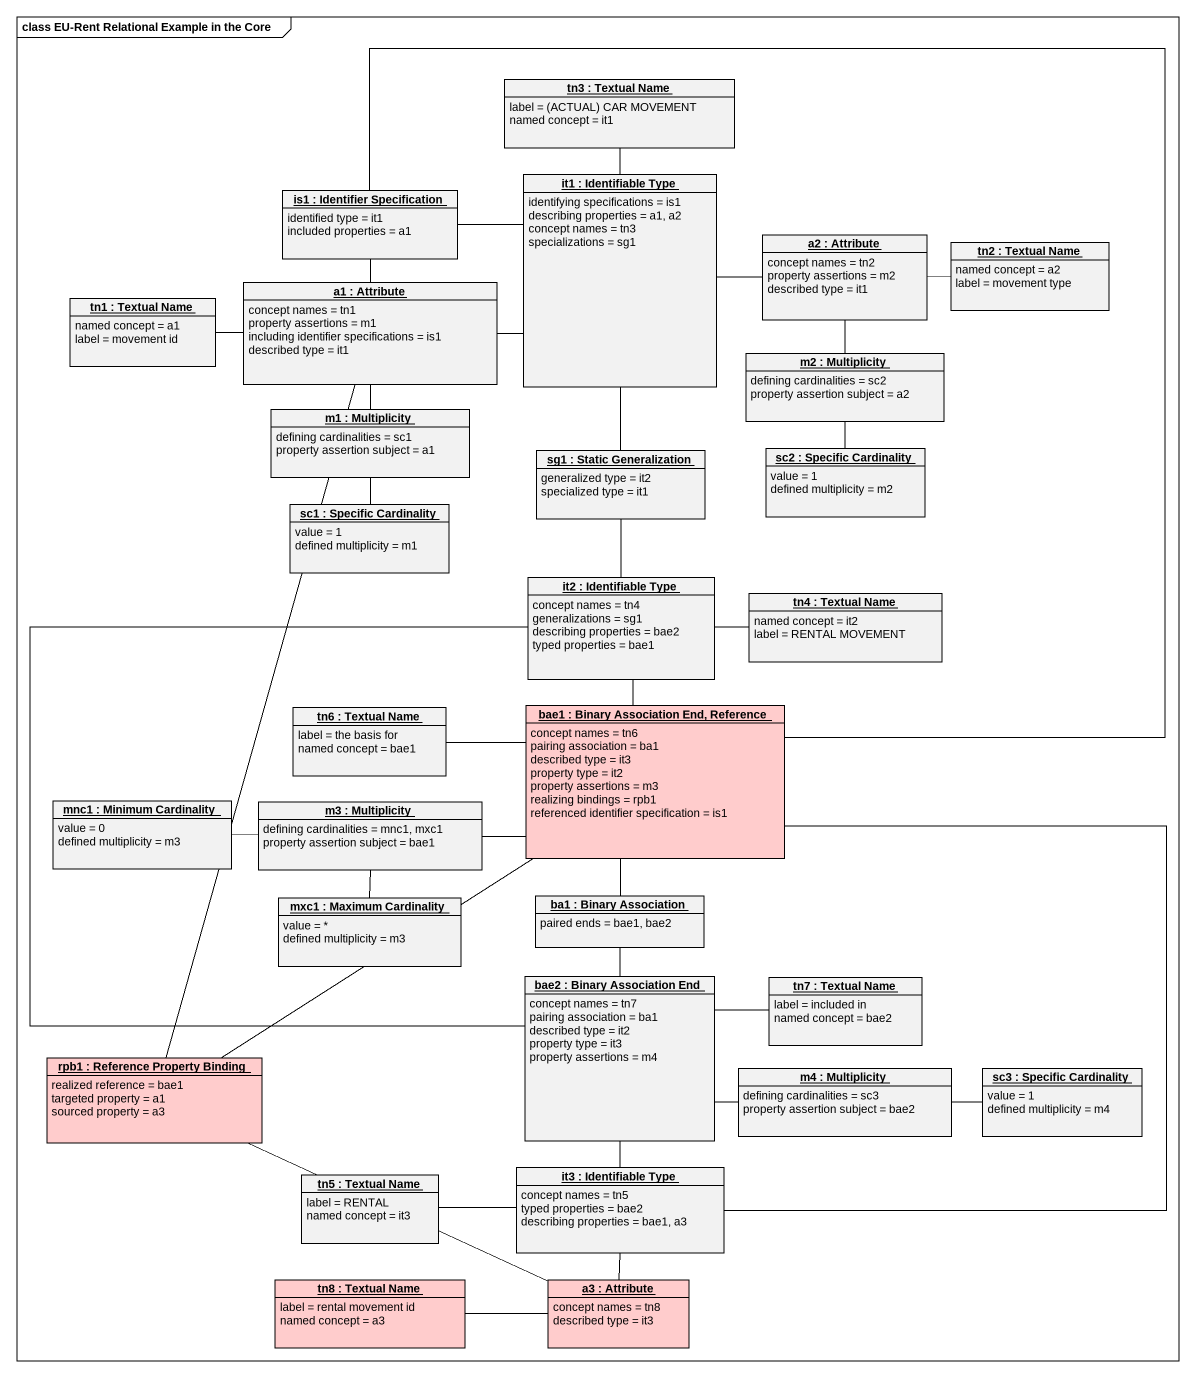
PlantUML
@startuml
mainframe class EU-Rent Relational Example in the Core
hide circle
hide empty members
object "tn3 : Textual Name" as tn3 {
  label = (ACTUAL) CAR MOVEMENT
  named concept = it1
}
object "is1 : Identifier Specification" as is1 {
  identified type = it1
  included properties = a1
}
object "it1 : Identifiable Type" as it1 {
  identifying specifications = is1
  describing properties = a1, a2
  concept names = tn3
  specializations = sg1
}
object "a2 : Attribute" as a2 {
  concept names = tn2
  property assertions = m2
  described type = it1
}
object "a1 : Attribute" as a1 {
  concept names = tn1
  property assertions = m1
  including identifier specifications = is1
  described type = it1
}
object "tn2 : Textual Name" as tn2 {
  named concept = a2
  label = movement type
}
object "tn1 : Textual Name" as tn1 {
  named concept = a1
  label = movement id
}
object "m2 : Multiplicity" as m2 {
  defining cardinalities = sc2
  property assertion subject = a2
}
object "m1 : Multiplicity" as m1 {
  defining cardinalities = sc1
  property assertion subject = a1
}
object "sg1 : Static Generalization" as sg1 {
  generalized type = it2
  specialized type = it1
}
object "sc2 : Specific Cardinality" as sc2 {
  value = 1
  defined multiplicity = m2
}
object "sc1 : Specific Cardinality" as sc1 {
  value = 1
  defined multiplicity = m1
}
object "it2 : Identifiable Type" as it2 {
  concept names = tn4
  generalizations = sg1
  describing properties = bae2
  typed properties = bae1
}
object "tn4 : Textual Name" as tn4 {
  named concept = it2
  label = RENTAL MOVEMENT
}
object "tn6 : Textual Name" as tn6 {
  label = the basis for
  named concept = bae1
}
object "bae1 : Binary Association End, Reference" as bae1 #FFCCCC {
  concept names = tn6
  pairing association = ba1
  described type = it3
  property type = it2
  property assertions = m3
  realizing bindings = rpb1
  referenced identifier specification = is1
}
object "mnc1 : Minimum Cardinality" as mnc1 {
  value = 0
  defined multiplicity = m3
}
object "m3 : Multiplicity" as m3 {
  defining cardinalities = mnc1, mxc1
  property assertion subject = bae1
}
object "mxc1 : Maximum Cardinality" as mxc1 {
  value = *
  defined multiplicity = m3
}
object "ba1 : Binary Association" as ba1 {
  paired ends = bae1, bae2
}
object "bae2 : Binary Association End" as bae2 {
  concept names = tn7
  pairing association = ba1
  described type = it2
  property type = it3
  property assertions = m4
}
object "tn7 : Textual Name" as tn7 {
  label = included in
  named concept = bae2
}
object "rpb1 : Reference Property Binding" as rpb1 #FFCCCC {
  realized reference = bae1
  targeted property = a1
  sourced property = a3
}
object "m4 : Multiplicity" as m4 {
  defining cardinalities = sc3
  property assertion subject = bae2
}
object "sc3 : Specific Cardinality" as sc3 {
  value = 1
  defined multiplicity = m4
}
object "tn5 : Textual Name" as tn5 {
  label = RENTAL
  named concept = it3
}
object "it3 : Identifiable Type" as it3 {
  concept names = tn5
  typed properties = bae2
  describing properties = bae1, a3
}
object "tn8 : Textual Name" as tn8 #FFCCCC {
  label = rental movement id
  named concept = a3
}
object "a3 : Attribute" as a3 #FFCCCC {
  concept names = tn8
  described type = it3
}
tn3 -- it1
is1 -right- it1
is1 -- a1
a2 -left- it1
a2 -- m2
a1 -right- it1
a1 -- m1
tn2 -left- a2
tn1 -right- a1
m2 -- sc2
m1 -- sc1
sg1 -up- it1
sg1 -- it2
it2 -- bae2
tn4 -left- it2
tn6 -right- bae1
bae1 -up- is1
bae1 -up- it2
bae1 -- it3
m3 -right- bae1
m3 -left- mnc1
m3 -- mxc1
ba1 -up- bae1
ba1 -- bae2
bae2 -right- tn7
bae2 -right- m4
bae2 -- it3
rpb1 -up- a1
rpb1 -up- bae1
rpb1 -right- a3
m4 -right- sc3
it3 -left- tn5
it3 -- a3
tn8 -right- a3
@enduml
